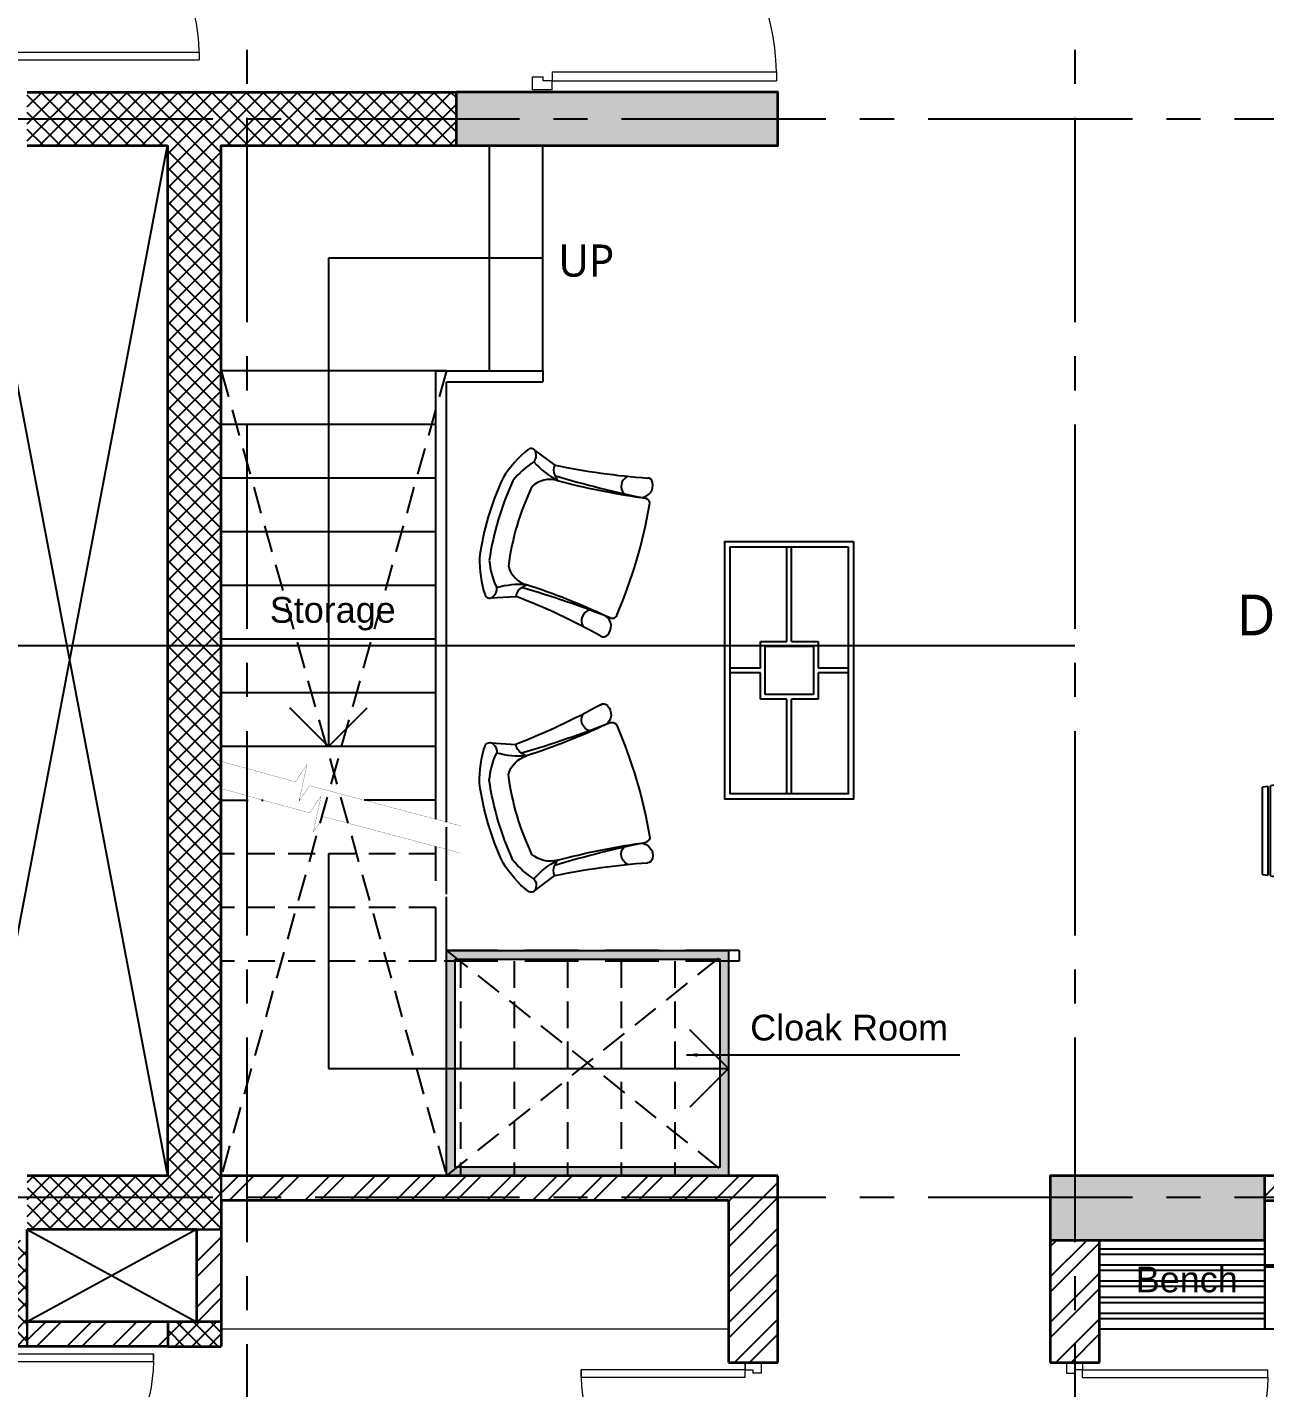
# Model space of a CAD drawing. Header units: millimetres. Extents: x -2409243 to -2334937, y -643723 to -441957.
# Drawn here: x -2350794 to -2345025, y -547045 to -540705 of the extents above; entities that cross this region are included whole.
import ezdxf

# ---------------------------------------------------------------- set-up
doc = ezdxf.new("R2010")
doc.units = ezdxf.units.MM
doc.header["$MEASUREMENT"] = 0
for name, pattern in [('CENTER2', [28.574999999999996, 19.05, -3.174999999999999, 3.174999999999999, -3.174999999999999]), ('DASHED2', [0.375, 0.25, -0.125]), ('HIDDEN', [0.375, 0.25, -0.125])]:
    doc.linetypes.add(name, pattern=pattern)
for name, color, linetype in [('A-Anno-Grid Lines', 154, 'Continuous'), ('A-Detail Lines 10', 8, 'Continuous'), ('A-Steps', 3, 'Continuous'), ('A-Wall Patt', 8, 'Continuous'), ('S-Conc Patt', 9, 'Continuous'), ('TAGS', 7, 'Continuous')]:
    doc.layers.add(name, color=color, linetype=linetype)
for name, color, linetype, lineweight in [('A-Detail Lines', 8, 'Continuous', 25), ('A-Door', 4, 'Continuous', 9), ('A-DTLS-Elevation', 4, 'Continuous', 25), ('A-Ele Finish Layers', 6, 'Continuous', 18), ('A-WALL Ext', 1, 'Continuous', 35), ('A-Wall Sec', 1, 'Continuous', 30), ('I-Slabs', 245, 'Continuous', 9), ('PL-TEXT', 3, 'Continuous', 13), ('S-Concrete', 40, 'Continuous', 30)]:
    doc.layers.add(name, color=color, linetype=linetype, lineweight=lineweight)
doc.layers.add('I-Furniture', color=7, linetype='Continuous', lineweight=25, true_color=0xd17000)
doc.styles.add('2MM', font='arial.ttf', dxfattribs={"height": 5})
doc.styles.get("Standard").update_dxf_attribs({"font": 'trebuc.ttf'})
doc.dimstyles.new('IIITD_WD_M @ 50', dxfattribs={"dimscale": 50, "dimtxt": 1.5, "dimasz": 1, "dimexe": 0.5, "dimexo": 0.25, "dimgap": 0.3, "dimtad": 1, "dimdec": 0, "dimrnd": 1, "dimzin": 0, "dimdsep": 46, "dimtxsty": 'Standard', "dimblk": 'ARCHTICK', "dimcen": 0.2, "dimdle": 1, "dimclrd": 1, "dimclre": 1, "dimclrt": 5, "dimadec": 0, "dimazin": 0, "dimtfac": 1, "dimtdec": 0, "dimtofl": 0, "dimtmove": 0, "dimatfit": 0, "dimfxl": 2, "dimfxlon": 1, "dimtolj": 1, "dimtzin": 0, "dimlwd": -1, "dimlwe": -1, "dimarcsym": 0})
pattern_1 = [(225, (25416.12330405228, -118203.9945361153), (39.77475644174329, -39.77475644174331), []), (315, (25416.12330405228, -118203.9945361153), (39.77475644174331, 39.77475644174329), [])]
pattern_2 = [(45, (25416.12330405228, -118203.9945361153), (-106.0660171779821, 106.0660171779821), []), (45, (25486.83398205228, -118203.9945361153), (-106.0660171779821, 106.0660171779821), [])]

# ---------------------------------------------------------------- blocks, each defined once
blk = doc.blocks.new('Cols Residences')
at = {"layer": 'S-Conc Patt'}
for points in [[(-10171.56114828196, -14879.25730331125), (-10171.5611482815, -16379.25730331056), (-9921.5611482815, -16379.25730331056), (-9921.561148281966, -14879.25730331125)], [(-15271.56114828138, -17649.25730331032), (-15271.56114828138, -18649.25730331032), (-14971.56114828138, -18649.25730331032), (-14971.56114828138, -17649.25730331032)]]:
    blk.add_hatch(color=256, dxfattribs=at).paths.add_polyline_path(points)
at = {"layer": 'S-Concrete', "lineweight": 35}
for points in [[(-10171.56114828196, -14879.25730331125), (-10171.5611482815, -16379.25730331056), (-9921.5611482815, -16379.25730331056), (-9921.561148281966, -14879.25730331125)], [(-15271.56114828138, -17649.25730331032), (-15271.56114828138, -18649.25730331032), (-14971.56114828138, -18649.25730331032), (-14971.56114828138, -17649.25730331032)]]:
    blk.add_lwpolyline(points, close=True, dxfattribs=at)
blk = doc.blocks.new('Grid Residences')
at = {"layer": 'A-Anno-Grid Lines', "linetype": 'CENTER2', "ltscale": 50}
for p, q in [((-15071.56114828156, 2922.978533881949), (-15071.56114828156, -27704.42249789042)), ((-10046.56114828167, 2922.978533881833), (-10046.56114828161, -27704.42249789054)), ((12818.17248725664, -13904.25730331137), (-37818.04011461896, -13904.25730331172)), ((12818.17248725664, -17764.25730331114), (-37818.04011461901, -17764.25730331149))]:
    blk.add_line(p, q, dxfattribs=at)
blk = doc.blocks.new('ABL_Door_S - 1000 x 2100-11-3 Second Floor Lvl')
at = {"layer": 'A-Door', "color": 5}
for p, q in [((-500, 37.5), (-450, 37.5)), ((-500, -37.5), (-500, 37.5)), ((-450, 37.5), (-450, -2.5)), ((450, 37.5), (450, -2.5)), ((500, 37.5), (450, 37.5)), ((500, -37.5), (500, 37.5)), ((-500, -37.5), (-465, -37.5)), ((-465, -2.5), (-450, -2.5)), ((-465, -37.5), (-465, -2.5)), ((-430, -37.5), (-465, -37.5)), ((465, -2.5), (450, -2.5)), ((465, -37.5), (465, -2.5)), ((500, -37.5), (465, -37.5))]:
    blk.add_line(p, q, dxfattribs=at)
at = {"layer": 'A-Door', "color": 5, "lineweight": 18}
for p, q in [((-465, -37.5), (-465, -902.3749913182692)), ((-430, -37.5), (-430, -902.3749913182692)), ((-430, -902.3749913182692), (-465, -902.3749913182692))]:
    blk.add_line(p, q, dxfattribs=at)
at = {"layer": 'A-Door'}
blk.add_arc((-450, -2.500000000029103), 899.9999999999976, 271.2733443589007, 0, dxfattribs=at)
blk = doc.blocks.new('ABL_Door_S - 900 x 2100-6-3 Second Floor Lvl')
at = {"layer": 'A-Door', "color": 5, "lineweight": 18}
for p, q in [((-450.0000000000076, 37.49999999999999), (-400.0000000000076, 37.49999999999999)), ((-450.0000000000076, -37.49999999999999), (-450.0000000000076, 37.49999999999999)), ((-400.0000000000076, 37.49999999999999), (-400.0000000000076, -2.500000000003001)), ((399.9999999999911, 37.49999999999999), (399.9999999999911, -2.500000000003001)), ((449.9999999999915, 37.49999999999999), (399.9999999999911, 37.49999999999999)), ((449.9999999999915, -37.49999999999999), (449.9999999999915, 37.49999999999999)), ((-450.0000000000076, -37.49999999999999), (-415.0000000000074, -37.49999999999999)), ((-380.0000000000076, -37.50000000000007), (-450.0000000000077, -37.50000000000008)), ((-415.0000000000074, -2.500000000003001), (-400.0000000000076, -2.500000000003001)), ((-415.0000000000074, -37.49999999999999), (-415.0000000000074, -2.500000000003001)), ((-415.0000000000075, -37.50000000000007), (-415.0000000000075, -802.3593626382358)), ((-380.0000000000076, -37.50000000000007), (-380.0000000000076, -802.3593626382358)), ((414.9999999999911, -2.500000000003001), (399.9999999999911, -2.500000000003001)), ((414.9999999999911, -37.49999999999999), (414.9999999999911, -2.500000000003001)), ((449.9999999999915, -37.49999999999999), (414.9999999999911, -37.49999999999999))]:
    blk.add_line(p, q, dxfattribs=at)
blk.add_lwpolyline([(-380.0000000000076, -802.3593626382358), (-415.0000000000131, -802.3593626382348)], dxfattribs=at)
at = {"layer": 'A-Door', "lineweight": 18}
blk.add_arc((-400.0000000000078, -2.500000000029278), 799.9999999999977, 271.4325437375666, 5.72e-14, dxfattribs=at)
at = {"layer": 'A-Door', "color": 5, "lineweight": 18}
blk.add_arc((-400.0000000000078, -2.500000000029278), 799.9999999999977, 268.9256411771455, 271.0743588228512, dxfattribs=at)
blk = doc.blocks.new('Du Str')
at = {"layer": 'A-Detail Lines'}
for p, q in [((1184771.317104293, -82973.3833172326), (1184771.317104293, -85248.38331723258)), ((1184771.317104293, -85248.38331723258), (1184591.00487509, -85068.07108803013)), ((1184771.317104293, -85248.38331723258), (1184951.629333496, -85068.07108803013)), ((1184771.317104293, -85748.3833172326), (1184771.317104293, -86748.38331723258)), ((1186636.317104293, -86748.38331723258), (1186456.004875091, -86568.07108803)), ((1184771.317104293, -86748.38331723258), (1186636.317104293, -86748.38331723258)), ((1186636.317104293, -86748.38331723258), (1186456.004875091, -86928.69554643519))]:
    blk.add_line(p, q, dxfattribs=at)
blk.add_lwpolyline([(1185771.317104293, -82973.3833172326), (1184771.317104293, -82973.3833172326)], dxfattribs=at)
at = {"layer": 'A-Detail Lines', "color": 5, "const_width": 1}
for points in [[(1185388.107359964, -85618.10897633358), (1184683.323323807, -85430.52943382238), (1184634.073012737, -85501.99498477472), (1184670.97272795, -85332.42155104515), (1184616.829619211, -85412.76881645164), (1184245.505217789, -85310.4993851478)], [(1185388.107359964, -85745.13157918461), (1184749.817028404, -85575.3126540441), (1184700.566717334, -85646.77820499646), (1184737.466432547, -85477.20477126687), (1184683.323323807, -85557.55203667338), (1184245.505217789, -85437.52198799883)]]:
    blk.add_lwpolyline(points, dxfattribs=at)
at = {"layer": 'A-DTLS-Elevation'}
blk.add_line((1185321.317104293, -85600.33262931068), (1185321.317104293, -83548.38331723263), dxfattribs=at)
at = {"layer": 'A-Steps'}
for p, q in [((1185771.317104293, -82448.3833172326), (1184271.317104293, -82448.38331723255)), ((1185521.317104293, -83498.3833172326), (1185521.317104293, -82448.38331723255)), ((1185771.317104293, -83498.3833172326), (1185771.317104293, -82448.38331723255)), ((1185271.317104293, -83498.3833172326), (1184271.317104293, -83498.3833172326)), ((1185271.317104293, -85587.02503912074), (1185271.317104293, -83498.3833172326)), ((1185271.317104293, -83498.38331723263), (1185771.317104293, -83498.3833172326)), ((1185321.317104293, -83548.38331723263), (1185771.317104293, -83548.38331723258)), ((1185771.317104293, -83498.3833172326), (1185771.317104293, -83548.38331723258)), ((1185271.317104293, -83748.3833172326), (1184271.317104293, -83748.3833172326)), ((1185271.317104293, -83998.38331723258), (1184271.317104293, -83998.38331723258)), ((1185271.317104293, -84248.38331723258), (1184271.317104293, -84248.38331723258)), ((1185271.317104293, -84498.3833172326), (1184271.317104293, -84498.3833172326)), ((1185271.317104293, -84748.3833172326), (1184271.317104293, -84748.3833172326)), ((1185271.317104293, -84998.3833172326), (1184271.317104293, -84998.3833172326)), ((1185271.317104293, -85248.38331723258), (1184271.317104293, -85248.38331723258)), ((1184636.561984662, -85498.38331723258), (1184634.858923011, -85498.38331723258)), ((1185271.317104293, -85498.38331723258), (1184938.267616658, -85498.38331723258))]:
    blk.add_line(p, q, dxfattribs=at)
at = {"layer": 'A-Steps', "linetype": 'DASHED2', "ltscale": 500}
for p, q in [((1184271.317104293, -85498.38331723213), (1184467.501227863, -85498.38331723232)), ((1185271.317104293, -85748.3833172326), (1184271.317104293, -85748.3833172326)), ((1185271.317104293, -85998.3833172326), (1184271.317104293, -85998.3833172326)), ((1185271.317104293, -86248.3833172326), (1184271.317104293, -86248.3833172326)), ((1185386.317104293, -86248.38331723258), (1185386.317104293, -87248.38331723255)), ((1185636.317104293, -86248.38331723258), (1185636.317104293, -87248.38331723255)), ((1185886.317104293, -86248.38331723258), (1185886.317104293, -87248.38331723255)), ((1186136.317104293, -86248.38331723258), (1186136.317104293, -87248.38331723255)), ((1186386.317104293, -86248.38331723258), (1186386.317104293, -87248.38331723255)), ((1186636.317104293, -86248.38331723258), (1186636.317104293, -87248.38331723255))]:
    blk.add_line(p, q, dxfattribs=at)
at = {"layer": 'A-Steps', "linetype": 'DASHED2', "ltscale": 1000}
for p, q in [((1185271.317104293, -86248.3833172326), (1185271.317104293, -85714.05920552602)), ((1185321.317104293, -86198.3833172326), (1185321.317104293, -85727.36184515129)), ((1186686.317104293, -86198.38331723245), (1185321.317104293, -86198.3833172326)), ((1186686.317104293, -86198.38331723245), (1186686.317104293, -86248.38331723244)), ((1186686.317104293, -86248.38331723244), (1185271.317104293, -86248.3833172326))]:
    blk.add_line(p, q, dxfattribs=at)
at = {"layer": 'A-Detail Lines', "insert": (1185842.857294948, -82908.85861003076), "char_height": 150, "width": 645.7466076168929, "attachment_point": 1}
blk.add_mtext('UP', dxfattribs=at)
blk = doc.blocks.new('c u d l')
at = {"layer": 'A-Detail Lines', "linetype": 'HIDDEN', "ltscale": 500}
for p, q in [((1184341.317104293, -83548.38331723258), (1185391.317104292, -87298.3833172325)), ((1185391.317104293, -83548.38331723258), (1184341.317104293, -87298.38331723258)), ((1185391.317104293, -83548.38331723258), (1184341.317104293, -83548.38331723258)), ((1185391.317104292, -87298.3833172325), (1185391.317104293, -83548.38331723258))]:
    blk.add_line(p, q, dxfattribs=at)
for points in [[(1185391.317104293, -86248.3833172326), (1186706.317104293, -86248.3833172326), (1186706.317104293, -87298.38331723258), (1185391.317104292, -87298.3833172325)], [(1185391.317104293, -86248.3833172326), (1186706.317104293, -87298.38331723258)], [(1185391.317104292, -87298.38331723258), (1186706.317104293, -86248.38331723244)]]:
    blk.add_lwpolyline(points, dxfattribs=at)
blk = doc.blocks.new('h b  b')
at = {"layer": 'A-Detail Lines'}
for points in [[(67669.46159816731, 2772.978533885878), (66879.46159816731, 2342.978533881862)], [(66879.46159816731, 2772.978533885908), (67669.46159816731, 2342.978533881862)]]:
    blk.add_lwpolyline(points, dxfattribs=at)
blk = doc.blocks.new('A$C02522621')
at = {"layer": 'I-Furniture'}
for p, q in [((-3.967479999992065, 1346.197237578919), (-35.72763999999734, 1142.92179957882)), ((-3.868419999955222, 1346.182251578895), (414.45941999997, 1346.182251578895)), ((1.98374000005424, 1384.282251578872), (-1.983739999996032, 1358.892919578822)), ((412.4071000000112, 1358.882251578849), (-1.912619999959133, 1358.882251578849)), ((1.98374000005424, 1384.282251578872), (408.3837400000191, 1384.282251578872)), ((412.3537600000271, 1358.873615578864), (408.3837400000191, 1384.282251578872)), ((446.0976599999703, 1142.92179957882), (414.3400400000392, 1346.163455578848)), ((664.2599400393664, 1142.92179957882), (696.0175600394141, 1346.163455578848)), ((1114.226020039408, 1346.182251578895), (695.8981800393667, 1346.182251578895)), ((697.9505000393837, 1358.882251578849), (1112.270220039412, 1358.882251578849)), ((698.0038400393677, 1358.873615578864), (701.9738600393757, 1384.282251578872)), ((1108.373860039399, 1384.282251578872), (701.9738600393757, 1384.282251578872)), ((1108.373860039399, 1384.282251578872), (1112.341340039391, 1358.892919578822)), ((1114.325080039387, 1346.197237578919), (1146.085240039392, 1142.92179957882)), ((1396.032520000008, 1346.197237578919), (1364.272360000003, 1142.92179957882)), ((1396.131580000045, 1346.182251578895), (1814.45941999997, 1346.182251578895)), ((1401.983740000054, 1384.282251578872), (1398.016260000004, 1358.892919578822)), ((1812.407100000011, 1358.882251578849), (1398.087380000041, 1358.882251578849)), ((1401.983740000054, 1384.282251578872), (1808.383740000019, 1384.282251578872)), ((1812.353760000027, 1358.873615578864), (1808.383740000019, 1384.282251578872)), ((1846.09765999997, 1142.92179957882), (1814.340040000039, 1346.163455578848)), ((1955.178800019668, 1143.018782882369), (-144.8211999803316, 1142.968802696559)), ((-144.8211999802734, 228.5688026964199), (-144.8211999803316, 1143.018782882369)), ((1955.178800019726, 228.6187828822294), (1955.178800019668, 1143.068763068178)), ((-386.1816519803833, 888.9950627894141), (-360.7923199803336, 892.9625427894061)), ((-386.1816519803833, 888.9950627894141), (-386.1816519803833, 482.5950627893908)), ((-360.78165198036, 478.5717027893988), (-360.78165198036, 892.8914227894273)), ((-348.0966379804304, 894.9462827894605), (-144.8211999803316, 926.7064427895237)), ((-348.0816519804067, 894.8472227894235), (-348.0816519804067, 476.5193827894981)), ((2158.444358059205, 894.9462827894605), (1955.168920059106, 926.7064427895237)), ((2158.429372059181, 894.8472227894235), (2158.429372059181, 476.5193827894981)), ((2171.129372059135, 478.5717027893988), (2171.129372059135, 892.8914227894273)), ((2196.529372059158, 888.9950627894141), (2171.140040059109, 892.9625427894061)), ((2196.529372059158, 888.9950627894141), (2196.529372059158, 482.5950627893908)), ((-360.7730159803759, 478.6250427894993), (-386.1816519803833, 482.5950627893908)), ((-144.8211999803316, 444.8811427894979), (-348.062855980359, 476.6387627894292)), ((1955.168920059106, 444.8811427894979), (2158.410576059134, 476.6387627894292)), ((2171.120736059151, 478.6250427894993), (2196.529372059158, 482.5950627893908)), ((-144.8211999803316, 228.5688026964199), (1955.178800019668, 228.6187828824623)), ((-3.967479999992065, 25.39034799998626), (-35.72763999999734, 228.665786000085)), ((446.0976599999703, 228.665786000085), (414.3400400000392, 25.42413000005763)), ((664.2599400393664, 228.665786000085), (696.0175600394141, 25.42413000005763)), ((1114.325080039387, 25.39034799998626), (1146.085240039392, 228.665786000085)), ((1364.260476733791, 228.7487056909595), (1396.018096733838, 25.50704969093203)), ((1814.325616733811, 25.47326769086067), (1846.085776733816, 228.7487056909595)), ((-3.868419999955222, 25.40533400001005), (414.45941999997, 25.40533400001005)), ((1.98374000005424, -12.69466599996667), (-1.983739999996032, 12.69466600008309)), ((412.4071000000112, 12.70533400005661), (-1.912619999959133, 12.70533400005661)), ((412.3537600000271, 12.71397000004071), (408.3837400000191, -12.69466599996667)), ((1114.226020039408, 25.40533400001005), (695.8981800393667, 25.40533400001005)), ((697.9505000393837, 12.70533400005661), (1112.270220039412, 12.70533400005661)), ((698.0038400393677, 12.71397000004071), (701.9738600393757, -12.69466599996667)), ((1108.373860039399, -12.69466599996667), (1112.341340039391, 12.69466600008309)), ((1814.226556733833, 25.48825369088445), (1395.898716733791, 25.48825369088445)), ((1397.951036733808, 12.78825369093101), (1812.270756733837, 12.78825369093101)), ((1398.004376733792, 12.79688969091512), (1401.9743967338, -12.61174630909227)), ((1808.374396733823, -12.61174630909227), (1812.341876733815, 12.77758569095749)), ((1.98374000005424, -12.69466599996667), (408.3837400000191, -12.69466599996667)), ((1108.373860039399, -12.69466599996667), (701.9738600393757, -12.69466599996667)), ((1808.374396733823, -12.61174630909227), (1401.9743967338, -12.61174630909227))]:
    blk.add_line(p, q, dxfattribs=at)
for points in [[(-144.8211999803316, 1058.110611605341), (-77.73123402474448, 1054.976032882463), (-3.042534024803899, 1050.684702882427), (65.02438597520813, 1046.095938882441), (127.4474259752314, 1041.358330882387), (185.0520859752432, 1036.61234088242), (238.0593459752272, 1031.965664882446), (286.5250859752414, 1027.517362882383), (330.5153459752328, 1023.366494882386), (370.0885459752171, 1019.612882882356), (1116.498740019742, 1016.415530882426), (1147.428320019739, 1013.753102882416), (1174.128800019738, 1011.785364882438), (1196.717020019714, 1010.586484882398), (1215.535880019714, 1010.131824882468), (1230.981620019709, 1010.371600882383), (1243.450480019674, 1011.256282882415), (1253.338700019696, 1012.736340882373), (1261.045060019707, 1014.761990882456), (1266.963260019664, 1017.283702882356), (1271.494620019686, 1020.251946882461), (1274.97950001969, 1023.613128882367), (1277.547440019669, 1027.296636882354), (1279.272100019734, 1031.228048882447), (1280.227140019706, 1035.333196882391), (1280.486220019695, 1039.537658882444), (1280.128080019727, 1043.767012882395), (1279.221300019708, 1047.946582882432), (1277.844620019663, 1052.001946882461), (1276.079320019693, 1055.875700882403), (1274.042240019713, 1059.575718882377), (1271.855300019728, 1063.126892882399), (1269.642960019701, 1066.554114882368), (1267.52968001971, 1069.882022882462), (1265.642460019677, 1073.135762882419), (1264.100680019706, 1076.339464882388), (1263.028800019703, 1079.518782882369), (1262.533500019693, 1082.685400882386), (1262.632560019731, 1085.802488882444), (1263.325980019697, 1088.820516882464), (1264.616300019668, 1091.689446882461), (1266.500980019686, 1094.360256882384), (1268.982560019707, 1096.782654882408), (1272.058500019717, 1098.907618882367), (1275.728800019715, 1100.685364882461), (1280.018860019743, 1102.074490882456), (1285.055680019664, 1103.066614882438), (1290.984040019684, 1103.661990882363), (1297.953800019692, 1103.860364882392), (1306.114820019691, 1103.661990882363), (1315.614420019672, 1103.066614882438), (1326.602460019698, 1102.074490882456), (1339.228800019715, 1100.685364882461), (1353.666160019696, 1098.903554882388), (1370.20156001969, 1096.749634882435), (1389.142340019694, 1094.248496882384), (1410.798380019725, 1091.425032882369), (1435.482100019697, 1088.303626882378), (1463.500840019667, 1084.909678882453), (1495.167020019726, 1081.267318882397), (1530.787980019697, 1077.401946882368), (1570.597400019702, 1073.338200882426), (1614.511460019741, 1069.1007188824), (1662.370140019688, 1064.714392882422), (1714.01088001969, 1060.204114882392), (1769.273660019738, 1055.594522882369), (1827.998460019706, 1050.910762882442), (1890.020180019666, 1046.176964882412), (1955.178800019668, 1041.418782882392)], [(-144.8211999803316, 944.790223260992), (-138.383894024766, 944.7811808823607), (-40.43133402476087, 943.1977448824325), (39.01478597521782, 940.5231248823692), (104.1124459752464, 937.0793928824132), (159.0170859752688, 933.1891288823683), (207.8790659751976, 929.1749128823866), (254.1553259752691, 925.3011588824447), (298.4834059752174, 921.6011408823542), (340.802345975244, 918.0499668824485), (381.0486459752428, 914.6227448823628), (1130.354440019699, 911.3552888823905), (1166.27512001968, 908.1018028823892), (1199.935200019739, 904.8978468824645), (1231.278800019703, 901.718782882439), (1260.262740019709, 898.5562288824002), (1286.940360019682, 895.4678428823828), (1311.385320019675, 892.5285548823886), (1333.671280019683, 889.812532882439), (1353.876980019733, 887.3939448824385), (1372.07100001967, 885.3477208823897), (1388.329540019738, 883.7477748823585), (1402.728800019715, 882.6687828823924), (1415.355140019674, 882.1684028824092), (1426.343180019699, 882.2387608824065), (1435.842780019739, 882.8547108824132), (1444.003800019738, 883.9916148823686), (1450.973560019745, 885.6245808823732), (1456.901920019707, 887.7289708823662), (1461.938740019686, 890.2796388823772), (1466.228800019715, 893.2519468824612), (1469.896560019697, 896.6171928824623), (1472.942020019691, 900.3296568824443), (1475.344860019744, 904.3398088824467), (1477.077140019741, 908.5978648824383), (1478.116000019712, 913.0545488824137), (1478.433500019717, 917.659822882386), (1478.006780019728, 922.3644108824665), (1476.81298001972, 927.1187828824623), (1474.852100019692, 931.8812828824156), (1472.248600019724, 936.6437828823692), (1469.147260019672, 941.4062828824389), (1465.700480019673, 946.1687828823924), (1462.053040019702, 950.9312828824623), (1458.357340019662, 955.6937828824156), (1454.760700019658, 960.4562828823692), (1451.412980019697, 965.218782882439), (1448.448800019687, 969.9769648824583), (1445.954520019703, 974.7107628823725), (1444.008880019712, 979.3945228824158), (1442.680460019736, 984.0041148824383), (1442.048000019742, 988.5143928823528), (1442.185160019668, 992.9007188824472), (1443.16560001974, 997.1382008823566), (1445.06298001972, 1001.201946882414), (1447.928100019693, 1005.055126882391), (1451.710160019691, 1008.610364882392), (1456.335500019719, 1011.768854882451), (1461.730460019666, 1014.431282882462), (1467.821380019712, 1016.498334882431), (1474.529520019714, 1017.870696882368), (1481.78630001971, 1018.449562882422), (1489.512980019673, 1018.135364882415), (1497.709560019663, 1016.86003088241), (1506.660520019708, 1014.679186882451), (1516.729080019693, 1011.679954882362), (1528.273380019702, 1007.948948882404), (1541.654100019717, 1003.573036882444), (1557.229380019707, 998.638832882396), (1575.359900019714, 993.2334588824305), (1596.403800019703, 987.4437828824156), (1620.805580019718, 981.3106988824437), (1649.337400019692, 974.6939988824307), (1682.855240019736, 967.4077548823552), (1722.215080019668, 959.2655308824033), (1768.270360019698, 950.0816528823924), (1821.879600019659, 939.6699388824637), (1883.896240019705, 927.8442068824077), (1955.178800019668, 914.4187828823924)], [(-144.8211999803316, 814.1981145122553), (-138.4600940247765, 814.0811628823866), (-59.05461402476067, 812.9112388824577), (10.79792597523192, 812.0636408823775), (72.76376597525086, 811.365140882437), (128.5040659751976, 810.6414948824092), (179.4996459752437, 809.7527488823979), (226.4998059752397, 808.6902668824188), (270.0785859752214, 807.4789408823708), (310.8024059752352, 806.1436628823866), (349.2453059752007, 804.7090708824107), (385.9762459752383, 803.2003108824138), (1132.75982001971, 801.7019648824353), (1167.778800019703, 800.1187828824623), (1202.653000019723, 798.5394108823967), (1237.232560019707, 797.0098228823626), (1271.215220019687, 795.5795488824368), (1304.303800019668, 794.2978648823918), (1336.203660019673, 793.2148088824471), (1366.612540019676, 792.3796568823745), (1395.238340019714, 791.8421928824391), (1421.778800019703, 791.6519468823681), (1446.010400019702, 791.8505748824681), (1467.981400019722, 792.4456968824379), (1487.821340019698, 793.4380748823751), (1505.652140019694, 794.8269468824145), (1521.598260019673, 796.6130748824215), (1535.781620019698, 798.7956968824145), (1548.329220019688, 801.3755748823752), (1559.362980019709, 804.351946882438), (1569.020060019684, 807.7131288824602), (1577.485880019725, 811.3966368824476), (1584.961100019689, 815.3280488824237), (1591.641300019692, 819.4331968823681), (1597.727140019706, 823.6376588824205), (1603.416740019689, 827.8670128823723), (1608.905680019699, 832.0465828824091), (1614.397160019725, 836.1019468824379), (1620.06390001974, 839.9632548823719), (1626.004960019723, 843.5764048823621), (1632.291460019711, 846.8921208824031), (1639.002140019671, 849.8603648823918), (1646.208120019699, 852.4318608824395), (1653.985600019689, 854.5568248823982), (1662.405700019677, 856.1854728823528), (1671.54716001969, 857.2687828823689), (1681.455700019723, 857.7689088823971), (1692.085600019665, 857.6985508824), (1703.358120019664, 857.0826008823932), (1715.202140019741, 855.9456968824379), (1727.541460019711, 854.3127308824334), (1740.304960019711, 852.2085948823951), (1753.413900019717, 849.6579268823842), (1766.797160019691, 846.6853648824617), (1780.533480019658, 843.2954808823996), (1795.339140019728, 839.4092808824498), (1812.077740019711, 834.9279588824138), (1831.617960019735, 829.7519468824612), (1854.831020019716, 823.7824388823938), (1882.585600019665, 816.919866882381), (1915.745300019742, 809.0649168824311), (1955.178800019668, 800.1187828824623)], [(-144.8211999803316, 684.7996846712194), (-118.881774024805, 685.8906648823757), (-26.02445402473677, 689.0179128823802), (59.01982597523602, 691.1657368823653), (137.0664059752598, 692.4949188823812), (208.9382459752378, 693.1664948824327), (275.3846459751949, 693.3257528824032), (336.8983659752412, 693.050924882409), (1105.08398001967, 692.4641848824685), (1157.989640019717, 691.5073668824042), (1207.222460019693, 690.3021368824411), (1253.206620019744, 688.9109788824571), (1296.361220019695, 687.3958688824204), (1337.112980019709, 685.8187828824156), (1375.8022600197, 684.2437288824003), (1412.484940019669, 682.742842882406), (1447.133080019732, 681.3910548824351), (1479.723820019688, 680.2625328823923), (1510.229220019711, 679.4314448824152), (1538.62642001966, 678.9727208823896), (1564.890020019724, 678.9602748823818), (1588.997160019702, 679.468782882439), (1610.960540019674, 680.5437108824262), (1630.965580019692, 682.1144468823912), (1649.233260019682, 684.0824388824402), (1665.989640019718, 686.3478648824383), (1681.455700019723, 688.8119188824202), (1695.8549600197, 691.375032882439), (1709.410940019705, 693.9381468824575), (1722.347160019679, 696.4019468823681), (1734.871900019701, 698.6757548823954), (1747.150260019698, 700.7014048823621), (1759.329560019658, 702.4296208823797), (1771.559660019702, 703.8103648824617), (1783.985340019688, 704.7943608823697), (1796.759000019694, 705.3318248824215), (1810.030500019667, 705.3729728823528), (1823.947160019714, 704.8687828824623), (1838.5623200197, 703.7979188824538), (1853.563560019713, 702.2558848824118), (1868.539400019683, 700.3666328823892), (1883.080900019733, 698.2541148824383), (1896.779120019695, 696.0422828823793), (1909.225120019691, 693.8553428824525), (1920.007420019712, 691.8172468823612), (1928.722160019679, 690.0519468823912), (1935.11026001966, 688.6546928824391), (1939.55272001971, 687.6046568824677), (1942.58040001971, 686.8523088824003), (1944.729240019689, 686.3478648824383), (1946.527560019691, 686.0420488824602), (1948.516380019719, 685.8848228823626), (1951.22148001974, 685.8269108823732), (1955.178800019668, 685.8187828824156)], [(-144.8211999803316, 531.3235137328738), (-37.9243540247553, 534.8340708824106), (72.80948597524548, 539.4436628824332), (157.4981659752084, 543.9539408824639), (221.9862259752117, 548.3402668824418), (272.1105859752279, 552.5777488824679), (313.7132459752029, 556.6414948824093), (351.7065659752116, 560.5111848823725), (387.2843459752622, 564.1822468824683), (1131.893680019711, 567.7153868824242), (1163.412540019723, 570.9894468823912), (1193.2956400197, 574.065386882401), (1221.804600019706, 576.942698882427), (1249.193420019699, 579.6216368824242), (1275.728800019715, 582.1019468824379), (1301.649500019732, 584.3757548824651), (1327.123160019691, 586.4014048824318), (1352.302180019673, 588.1296208824497), (1377.328800019691, 589.5103648824152), (1402.357960019726, 590.4943608824397), (1427.534440019692, 591.0318248823751), (1453.008100019709, 591.0729728824226), (1478.928800019668, 590.5687828824158), (1505.375280019711, 589.4897908824495), (1532.144340019673, 587.8898448824184), (1558.961660019704, 585.8433668824147), (1585.555460019735, 583.4250328823691), (1611.653960019699, 580.7087568824645), (1636.985380019702, 577.7694688823539), (1661.2728600197, 574.6813368824078), (1684.247160019702, 571.5187828823691), (1705.712700019707, 568.3458148824284), (1725.801560019725, 565.1852928823791), (1744.727100019692, 562.0494088823907), (1762.695060019731, 558.951116882381), (1779.918800019659, 555.9021008823764), (1796.611680019705, 552.9153148824116), (1812.979440019699, 550.0026968824676), (1829.237980019708, 547.1769468823913), (1845.544780019671, 544.4837848824682), (1861.864280019712, 542.1002488824306), (1878.110120019701, 540.2379208824132), (1894.193400019663, 539.107366882381), (1910.027760019701, 538.9191528824158), (1925.529380019696, 539.8843528823927), (1940.609360019676, 542.2140408824198), (1955.178800019668, 546.1187828824621)], [(-144.8211999803316, 441.0602495248895), (-139.486254024785, 441.1840168824419), (25.19718597526662, 445.7108048824593), (158.4024059752701, 450.0145808823872), (265.5142059752252, 454.0204148824559), (351.9123059752164, 457.6543928823667), (1134.172060019686, 460.9022908824263), (1195.294620019733, 463.5687828824156), (1251.006980019738, 465.6604728824459), (1302.452140019741, 467.2068248824216), (1349.927280019736, 468.256860882393), (1393.732120019733, 468.8603648823918), (1434.163840019726, 469.0671208824497), (1471.51962001971, 468.9264048824552), (1506.099180019693, 468.4882548823952), (1538.197160019714, 467.8019468823913), (1568.12344001967, 466.9111688823904), (1596.238700019661, 465.8342088824138), (1622.916320019692, 464.5837668824242), (1648.527140019694, 463.1717808824032), (1673.444540019729, 461.6112048823851), (1698.036820019711, 459.9142308824229), (1722.679900019662, 458.0930508824532), (1747.747160019702, 456.1603648824383), (1773.502760019735, 454.1408108824398), (1799.801920019672, 452.1090648823883), (1826.400800019735, 450.1514868823578), (1853.050480019708, 448.3551988824038), (1879.499500019709, 446.8070688823937), (1905.504020019667, 445.5937108823563), (1930.812580019701, 444.8019928823924), (1955.178800019668, 444.5187828823692)], [(-144.8211999803316, 327.7106394765433), (-104.1954940247815, 328.3061628823634), (-25.24975402478594, 328.9718968824018), (42.49966597522143, 329.0668928824599), (101.6892859752406, 328.7153568824288), (154.9632459752029, 328.0414948824327), (204.559285975236, 327.1527488824213), (251.0895459752064, 326.090266882442), (294.7673859752249, 324.8789408823941), (335.8061659752275, 323.54366288241), (374.4116259752191, 322.109070882434), (1121.99022001971, 320.6607628824422), (1156.366580019705, 319.1019648824586), (1188.944620019698, 317.5187828823691), (1219.985960019694, 315.9414428824093), (1249.947800019698, 314.4263328823726), (1279.340680019697, 313.0351748823887), (1308.670060019707, 311.8301988823805), (1338.446480019716, 310.8731268823612), (1369.17540001974, 310.2261888823705), (1401.369900019723, 309.9511068824213), (1435.537980019697, 310.1103648823919), (1472.408620019676, 310.8070868824143), (1513.604880019673, 312.3097508824431), (1560.980960019689, 314.9287448824616), (1616.380900019663, 318.9739488824271), (1681.651280019665, 324.7554968823679), (1758.64376001968, 332.5835228824289), (1849.202380019706, 342.7679068824509), (1955.178800019668, 355.6187828824623)]]:
    blk.add_lwpolyline(points, dxfattribs=at)
blk = doc.blocks.new('ryrrty')
at = {"layer": 'I-Furniture'}
h = blk.add_hatch(color=256, dxfattribs=at)
h.paths.add_polyline_path([(-2126519.069257229, -541060.4953628664), (-2126519.069257229, -542110.495362867), (-2125204.069257228, -542110.4953628669), (-2125204.069257228, -541060.4953628664)])
h.paths.add_polyline_path([(-2126479.069257229, -542070.4953628669), (-2125244.069257229, -542070.495362867), (-2125244.069257228, -541100.4953628663), (-2126479.069257229, -541100.4953628666)], flags=16)
for points in [[(-2126519.069257229, -541060.4953628664), (-2125204.069257228, -541060.4953628664), (-2125204.069257228, -542110.4953628669), (-2126519.069257229, -542110.4953628669)], [(-2126479.069257229, -541100.4953628664), (-2125244.069257228, -541100.4953628664), (-2125244.069257228, -542070.4953628669), (-2126479.069257229, -542070.4953628669)]]:
    blk.add_lwpolyline(points, close=True, dxfattribs=at)
blk = doc.blocks.new('dtertetet')
at = {"layer": 'I-Furniture'}
for p, q in [((-2137422.263851274, -538332), (-2137422.263851274, -538472.451859078)), ((-2137400.736148726, -538332), (-2137400.736148726, -538472.451859078)), ((-2137546.048140922, -538596.2361487262), (-2137546.048140922, -538472.451859078)), ((-2137546.048140922, -538472.451859078), (-2137422.263851274, -538472.451859078)), ((-2137523.623450769, -538494.8765492317), (-2137299.376549232, -538494.8765492317)), ((-2137523.623450769, -538719.1234507683), (-2137523.623450769, -538494.8765492317)), ((-2137523.623450769, -538494.8765492317), (-2137422.263851274, -538494.8765492317)), ((-2137400.736148726, -538472.451859078), (-2137276.951859078, -538472.451859078)), ((-2137299.376549232, -538494.8765492317), (-2137299.376549232, -538719.1234507683)), ((-2137276.951859078, -538472.451859078), (-2137276.951859078, -538596.2361487262)), ((-2137546.048140922, -538596.2361487262), (-2137989.075309846, -538596.2361487262)), ((-2137546.048140922, -538617.7638512737), (-2137989.075309846, -538617.7638512737)), ((-2137546.048140922, -538741.548140922), (-2137546.048140922, -538617.7638512737)), ((-2137523.623450769, -538719.1234507683), (-2137523.623450769, -538617.7638512737)), ((-2137299.376549232, -538617.7638512737), (-2137299.376549232, -538719.1234507683)), ((-2136836.5, -538596.2361487262), (-2137276.951859078, -538596.2361487262)), ((-2136836.5, -538617.7638512737), (-2137276.951859078, -538617.7638512737)), ((-2137276.951859078, -538617.7638512737), (-2137276.951859078, -538741.548140922)), ((-2137422.263851274, -538741.548140922), (-2137546.048140922, -538741.548140922)), ((-2137299.376549232, -538719.1234507683), (-2137523.623450769, -538719.1234507683)), ((-2137422.263851274, -538741.548140922), (-2137422.263851274, -538882)), ((-2137299.376549232, -538719.1234507683), (-2137400.736148726, -538719.1234507683)), ((-2137400.736148726, -538741.548140922), (-2137400.736148726, -538882)), ((-2137276.951859078, -538741.548140922), (-2137400.736148726, -538741.548140922))]:
    blk.add_line(p, q, dxfattribs=at)
for points in [[(-2138011.5, -538307), (-2136811.5, -538307), (-2136811.5, -538907), (-2138011.5, -538907)], [(-2137986.5, -538332), (-2136836.5, -538332), (-2136836.5, -538882), (-2137986.5, -538882)]]:
    blk.add_lwpolyline(points, close=True, dxfattribs=at)
blk = doc.blocks.new('rtrtrtr')
at = {"layer": 'I-Furniture', "ltscale": 12}
for p, q in [((-2142301.297769391, -538694.5697980903), (-2142196.574408756, -538747.509799157)), ((-2142188.987177759, -538795.7993594303), (-2142172.388040758, -538816.3307835839)), ((-2142252.323268445, -539335.9751836124), (-2142231.424982245, -539319.8403652345)), ((-2142385.004282461, -539408.4792642028), (-2142270.875132082, -539381.1999121017))]:
    blk.add_line(p, q, dxfattribs=at)
for centre, major_axis, ratio, start_param, end_param in [((-2141928.372668016, -539049.0637350862), (218.0090494204723, 489.2214241866028), 0.9999999983559991, 1.272164018894481, 1.603086418000379), ((-2142315.305726571, -538712.9154083508), (9.333389583787966, 21.11094784339245), 0.9999999983365961, -0.8803758920135503, 1.212305742467551), ((-2142337.473994798, -538726.1597389288), (19.60407257016013, 44.33958799336567), 0.9999999983240382, 4.626010885892589, 5.542478582630102), ((-2142040.564738887, -539035.9091163243), (156.7027063975528, 349.5683460511306), 0.9999999983378058, 1.147776879332292, 1.493047562435399), ((-2142045.604023133, -538437.793031073), (162.399307043474, 364.6799725234726), 0.9999999983649301, 2.885790102542358, 3.237360189504863), ((-2142141.857946874, -538763.653607622), (23.21637212575595, 52.11059226726573), 0.999999998346502, 1.703014841761886, 2.588514791394528), ((-2142082.716170302, -535547.9416292973), (2435.605124788486, 2077.986495217239), 0.9999999976518554, 3.970486651424289, 4.107076996737328), ((-2141824.413377365, -538783.9205956876), (20.82638374038505, 46.70561679429156), 0.9999999983346952, 1.003349091378134, 2.899552410721588), ((-2141787.11379749, -538771.5750738226), (23.35345910832297, 52.58289022152779), 0.999999998346303, 3.765130610754815, 5.522886979422724), ((-2141756.182962495, -538756.0877417976), (9.432486406846103, 21.1584099679706), 0.9999999983500808, -0.866038874824696, 0.634980593281551), ((-2142186.636939366, -538939.9919458653), (50.95796865156279, 113.5711214279445), 0.999999998342012, 0.3070426930109942, 1.329163399766135), ((-2141629.371055929, -534211.2670319828), (3503.235230359812, 3009.725873137676), 0.9999999976550812, 3.881154491991198, 3.976304742217494), ((-2141879.723610871, -535590.7756620704), (2465.879000934084, 2099.833109392532), 0.9999999976527949, 3.916507216616073, 4.039218224176195), ((-2141753.689229441, -538852.0658308493), (9.769792950136846, 21.92147683049262), 0.9999999983362673, -1.26826517428154, 0.3025311511196123), ((-2141149.736523807, -539191.3685132356), (1001.601340853099, 860.3019878034467), 0.9999999976548153, 2.168042289697909, 2.462677840173209), ((-2141068.895871158, -539200.9320662378), (1028.092753222386, 880.511475569252), 0.9999999976549654, 2.173047736487926, 2.460246600554925), ((-2141074.870081175, -539200.2315848728), (952.8219383407294, 818.1395292729471), 0.9999999976541708, 2.160518700273619, 2.470243041109434), ((-2144042.358695581, -538851.6318058667), (1755.947233391303, 1504.773922509626), 0.999999997655745, -0.9411249480550017, -0.7099162686886382), ((-2141940.191796121, -539149.8657769563), (221.4343123475655, 487.6806258488685), 0.999999998343687, 2.150501397558686, 2.481423796086455), ((-2142052.383866992, -539136.7111581943), (157.8359302255907, 349.0581411163851), 0.9999999983419561, 2.261190095883082, 2.606460778197841), ((-2142216.681914403, -539196.2371447289), (50.8384188813949, 113.6246863893184), 0.9999999983354431, 2.421465161199176, 3.443585865907836), ((-2142195.643644614, -539717.4390483049), (160.2161647665449, 365.6443597706792), 0.9999999983382748, 0.502728566051668, 0.8542986535660653), ((-2142213.908314582, -539378.1510661498), (23.29893831482842, 52.07372883256579), 0.9999999983437147, 1.159473140051364, 2.044973090765053), ((-2142768.386796277, -543925.6140911162), (3489.732581793346, 3025.371616781065), 0.9999999976509708, 0.6494314278859705, 0.7445816779850594), ((-2142692.838980414, -542525.6094847003), (2444.782131773466, 2124.358461813285), 0.9999999976477323, 0.5897496781316036, 0.7124606845876285), ((-2142394.388570577, -539387.3908926535), (9.467004111808055, 21.05136843729096), 0.9999999983632327, 2.534737855658815, 4.627419490742708), ((-2142412.891876586, -539369.3777843055), (19.65882979567124, 44.31533747743738), 0.9999999983414299, 4.482686680934178, 5.399154377931463), ((-2142918.341916946, -542588.2343568483), (2478.577295280943, 2135.635216400914), 0.9999999976509463, 0.5269290473386326, 0.6603729709525017), ((-2141900.385494352, -539431.8655582054), (20.95895817249108, 46.64627500822731), 0.9999999983401964, 0.8503353934124287, 2.749184558592241), ((-2141866.953364174, -539452.5044350496), (23.27613096400012, 52.61716567567645), 0.9999999983397878, 4.502902683554841, 6.260659050283129), ((-2141815.81610842, -539381.9286261823), (9.919909486765032, 21.85395608299958), 0.9999999983647138, 3.450982261057229, 5.02177858926748), ((-2141839.884501673, -539474.987177307), (9.359933038976271, 21.19060560009433), 0.9999999983456616, 3.108466443281063, 4.609485913453438)]:
    blk.add_ellipse(centre, major_axis=major_axis, ratio=ratio, start_param=start_param, end_param=end_param, dxfattribs=at)
blk = doc.blocks.new('rty4r444')
at = {"layer": 'I-Furniture'}
for p, q in [((-2139597.569257229, -542276.4953628669), (-2138827.56925723, -542276.4953628669)), ((-2139597.569257229, -542301.4953628669), (-2138827.56925723, -542301.4953628669)), ((-2139597.569257229, -542351.4953628669), (-2138827.56925723, -542351.4953628669)), ((-2139597.569257229, -542376.4953628669), (-2138827.56925723, -542376.4953628669)), ((-2139597.569257229, -542426.4953628669), (-2138827.56925723, -542426.4953628669)), ((-2139597.569257229, -542451.4953628669), (-2138827.56925723, -542451.4953628669)), ((-2139597.569257229, -542501.4953628669), (-2138827.56925723, -542501.4953628669)), ((-2139597.569257229, -542526.4953628669), (-2138827.56925723, -542526.4953628669)), ((-2139597.569257229, -542576.4953628669), (-2138827.56925723, -542576.4953628669)), ((-2139597.569257229, -542601.4953628669), (-2138827.56925723, -542601.4953628669))]:
    blk.add_line(p, q, dxfattribs=at)
blk.add_lwpolyline([(-2139597.569257229, -542236.4953628662), (-2138827.56925723, -542236.4953628662), (-2138827.56925723, -542651.4953628669), (-2139597.569257229, -542651.4953628669)], close=True, dxfattribs=at)
blk = doc.blocks.new('_ArchTick')
at = {"color": 0, "linetype": 'ByBlock', "const_width": 0.15}
blk.add_lwpolyline([(-0.5, -0.5), (0.5, 0.5)], dxfattribs=at)
blk = doc.blocks.new('10')
at = {"layer": 'A-Wall Patt'}
h = blk.add_hatch(dxfattribs=at)
h.set_pattern_fill('ANSI37', color=256, scale=450, angle=180, style=0)
h.set_pattern_definition(pattern_1)
h.paths.add_polyline_path([(-798630.7320290199, 94496.9377497877), (-798631.1743549234, 94611.9377497877), (-798631.1743549234, 99411.9377497877), (-797536.1743549234, 99411.9377497877), (-797536.1743549234, 99661.9377497877), (-798631.1743549234, 99661.9377497877), (-799535.7320290199, 99661.9377497877), (-799535.7320290199, 99411.9377497877), (-798881.1743549234, 99411.9377497877), (-798881.1743549234, 94611.9377497877), (-799535.7320290199, 94611.9377497877), (-799535.5532001979, 94361.9377497877), (-798630.7320290199, 94361.9377497877)])
h = blk.add_hatch(dxfattribs=at)
h.set_pattern_fill('ANSI32', color=256, scale=400, style=0)
h.set_pattern_definition(pattern_2)
h.paths.add_polyline_path([(-798626.1743179383, 94611.9377497877), (-798625.7319920347, 94496.9377497877), (-796266.1743549234, 94496.9377497877), (-796266.1743549234, 93741.9377497877), (-796036.1743549234, 93741.9377497877), (-796036.1743549234, 94611.9377497877)])
h = blk.add_hatch(dxfattribs=at)
h.set_pattern_fill('ANSI32', color=256, scale=400, style=0)
h.set_pattern_definition(pattern_2)
h.paths.add_polyline_path([(-793766.1743549244, 94496.9377497891), (-790986.1743549244, 94496.9377497877), (-790986.1743549244, 94611.9377497877), (-793766.1743549244, 94611.9377497877)])
h = blk.add_hatch(dxfattribs=at)
h.set_pattern_fill('ANSI32', color=256, scale=400, style=0)
h.set_pattern_definition([(45, (-798921.0284882109, 94578.68683636654), (-106.0660171779821, 106.0660171779821), []), (45, (-798850.3178102109, 94578.68683636654), (-106.0660171779821, 106.0660171779821), [])])
h.paths.add_polyline_path([(-798880.7320290199, 93816.9377497877), (-798880.7320290199, 93931.9377497877), (-799530.7320290199, 93931.9377497877), (-799530.7320290199, 93816.9377497877)])
h.paths.add_polyline_path([(-798745.7320290199, 93931.9377497877), (-798630.7320290199, 93931.9377497877), (-798630.7320290199, 94360.9377497877), (-798745.7320290199, 94360.9377497877)])
h = blk.add_hatch(dxfattribs=at)
h.set_pattern_fill('ANSI37', color=256, scale=450, angle=180, style=0)
h.set_pattern_definition(pattern_1)
h.paths.add_polyline_path([(-799535.7320290199, 94311.9377497877), (-799786.1743549234, 94311.9377497877), (-799786.1743549234, 93816.9377497877), (-799535.7320290199, 93816.9377497877)])
h = blk.add_hatch(dxfattribs=at)
h.set_pattern_fill('ANSI32', color=256, scale=400, style=0)
h.set_pattern_definition([(45, (-932564.4228623467, 91588.95921590645), (-106.0660171779821, 106.0660171779821), []), (45, (-932493.7121843467, 91588.95921590645), (-106.0660171779821, 106.0660171779821), [])])
h.paths.add_polyline_path([(-794536.1743549234, 94311.9377497891), (-794766.1743549239, 94311.9377497891), (-794766.1743549239, 93741.9377497877), (-794536.1743549239, 93741.9377497877)])
h = blk.add_hatch(dxfattribs=at)
h.set_pattern_fill('ANSI37', color=256, scale=450, angle=180, style=0)
h.set_pattern_definition([(225, (-798710.3319234797, 93781.74582135398), (39.77475644174329, -39.77475644174331), []), (315, (-798710.3319234797, 93781.74582135398), (39.77475644174331, 39.77475644174329), [])])
h.paths.add_polyline_path([(-798880.7320290199, 93816.9377497877), (-798630.7320290201, 93816.93774978758), (-798630.7320290199, 93931.9377497877), (-798880.7320290199, 93931.9377497877)])
at = {"layer": 'S-Conc Patt'}
for points in [[(-797536.1743549237, 99411.93774978793), (-796036.1743549244, 99411.93774978828), (-796036.1743549244, 99661.93774978828), (-797536.1743549237, 99661.93774978782)], [(-794766.1743549246, 94311.9377497884), (-793766.1743549246, 94311.9377497884), (-793766.1743549246, 94611.9377497884), (-794766.1743549246, 94611.9377497884)]]:
    blk.add_hatch(color=256, dxfattribs=at).paths.add_polyline_path(points)
at = {"layer": 'A-Detail Lines 10'}
for points in [[(-799786.1743549239, 94661.9377497877), (-798881.1743549234, 99411.9377497877)], [(-799786.1743549234, 99361.9377497877), (-798881.1743549234, 94611.9377497877)]]:
    blk.add_lwpolyline(points, dxfattribs=at)
at = {"layer": 'A-Wall Sec', "lineweight": 35}
for p, q in [((-799535.7320290199, 99661.9377497877), (-797536.1743549234, 99661.9377497877)), ((-799535.7320290199, 99411.9377497877), (-798881.1743549234, 99411.9377497877)), ((-798881.1743549234, 99411.9377497877), (-798881.1743549234, 94611.9377497877)), ((-798881.1743549234, 94611.9377497877), (-799535.7320290199, 94611.9377497877)), ((-796036.1743549234, 94611.9377497877), (-798631.1743549234, 94611.9377497877)), ((-796036.1743549234, 93741.9377497877), (-796036.1743549234, 94611.9377497877)), ((-790986.1743549244, 94611.9377497877), (-793766.1743549244, 94611.9377497877)), ((-796266.1743549234, 94496.9377497877), (-798630.7320290199, 94496.9377497877)), ((-798630.7320290199, 94496.9377497877), (-798630.7320290199, 93816.9377497877)), ((-796266.1743549234, 94496.9377497877), (-796266.1743549234, 93741.9377497877)), ((-793766.1743549244, 94496.9377497891), (-790986.1743549244, 94496.9377497877)), ((-798745.7320290199, 94361.9377497877), (-799535.7320290199, 94361.9377497877)), ((-799535.7320290199, 93931.9377497877), (-799535.7320290199, 94361.9377497877)), ((-798745.7320290199, 94361.9377497877), (-798745.7320290199, 93931.9377497877)), ((-794766.1743549239, 94311.9377497891), (-794766.1743549239, 93741.9377497877)), ((-794536.1743549239, 93741.9377497877), (-794536.1743549239, 94311.9377497891)), ((-798630.7320290199, 93931.9377497877), (-799535.7320290199, 93931.9377497877)), ((-798880.7320290199, 93931.9377497877), (-798880.7320290199, 93816.9377497877)), ((-798880.7320290199, 93816.9377497877), (-799786.1743549234, 93816.9377497877)), ((-798880.7320290199, 93816.9377497877), (-798630.7320290199, 93816.9377497877)), ((-796266.1743549234, 93741.9377497877), (-796036.1743549234, 93741.9377497877)), ((-794766.1743549239, 93741.9377497877), (-794536.1743549239, 93741.9377497877))]:
    blk.add_line(p, q, dxfattribs=at)
at = {"layer": 'A-Wall Sec'}
for p, q in [((-798631.1743549234, 94611.9377497877), (-798630.7320290199, 94496.9377497877)), ((-798745.7320290199, 94361.9377497877), (-798630.7320290199, 94361.9377497877)), ((-799535.7320290199, 93931.9377497877), (-799535.7320290199, 93816.9377497877))]:
    blk.add_line(p, q, dxfattribs=at)
at = {"layer": 'A-Wall Sec', "lineweight": 35}
blk.add_lwpolyline([(-798631.1743549234, 94611.9377497877), (-798631.1743549234, 99411.9377497877), (-797536.1743549234, 99411.9377497877)], dxfattribs=at)
at = {"layer": 'I-Furniture', "linetype": 'Continuous'}
for p, q in [((-793766.1743549239, 94196.93774978782), (-792766.1743549239, 94196.93774978782)), ((-793766.1743549239, 94186.9377497877), (-792766.1743549239, 94186.93774978782))]:
    blk.add_line(p, q, dxfattribs=at)
at = {"layer": 'I-Furniture'}
blk.add_line((-793766.1743549244, 93896.9377497891), (-794536.1743549234, 93896.9377497891), dxfattribs=at)
blk.add_lwpolyline([(-793766.1743549244, 94496.9377497891), (-790986.1743549248, 94496.9377497891), (-790986.1743549248, 93896.9377497877), (-793766.1743549244, 93896.9377497877)], close=True, dxfattribs=at)
at = {"layer": 'I-Slabs'}
for points in [[(-798630.7320290199, 93896.93774978758), (-798630.7320290199, 94496.9377497877), (-796266.1743549234, 94496.9377497877), (-796266.1743549234, 93896.93774978758), (-798630.7320290199, 93896.93774978758)], [(-798630.7320290201, 93896.93774978758), (-798630.7320290201, 94496.9377497877), (-796266.1743549237, 94496.9377497877), (-796266.1743549237, 93896.93774978758), (-798630.7320290201, 93896.93774978758)]]:
    blk.add_lwpolyline(points, dxfattribs=at)
at = {"layer": 'S-Concrete', "lineweight": 35}
for points in [[(-797536.1743549237, 99411.93774978793), (-796036.1743549244, 99411.93774978828), (-796036.1743549244, 99661.93774978828), (-797536.1743549237, 99661.93774978782)], [(-794766.1743549246, 94311.9377497884), (-793766.1743549246, 94311.9377497884), (-793766.1743549246, 94611.9377497884), (-794766.1743549246, 94611.9377497884)]]:
    blk.add_lwpolyline(points, close=True, dxfattribs=at)
at = {"layer": 'A-Detail Lines'}
blk.add_blockref('h b  b', (-866415.193627187, 91588.95921590179), dxfattribs=at)
at = {"layer": 'A-Door', "xscale": 1.209999999962747, "yscale": 1.209999999962747, "zscale": 1.21, "rotation": 90}
blk.add_blockref('ABL_Door_S - 1000 x 2100-11-3 Second Floor Lvl', (-797134.1049252979, 100276.9434513958), dxfattribs=at)
at = {"layer": 'A-Door'}
for name, p, rotation in [('ABL_Door_S - 1000 x 2100-11-3 Second Floor Lvl', (-799635.9531919719, 100276.9377497877), 90), ('ABL_Door_S - 900 x 2100-6-3 Second Floor Lvl', (-796151.1743549237, 93291.9377497877), 270)]:
    blk.add_blockref(name, p, dxfattribs=dict(at, rotation=rotation))
at = {"layer": 'A-Door', "xscale": -1, "rotation": 90}
for name, p in [('ABL_Door_S - 900 x 2100-6-3 Second Floor Lvl', (-799748.6743549234, 93366.9377497877)), ('ABL_Door_S - 1000 x 2100-11-3 Second Floor Lvl', (-794653.6743549237, 93241.9377497877))]:
    blk.add_blockref(name, p, dxfattribs=at)
at = {"layer": 'A-Steps', "linetype": 'DASHED2', "ltscale": 500}
blk.add_blockref('c u d l', (-1982972.491459217, 181910.3210670208), dxfattribs=at)
at = {"layer": 'A-WALL Ext'}
blk.add_blockref('Du Str', (-1982902.491459217, 181860.3210670208), dxfattribs=at)
at = {"layer": 'A-Wall Sec', "rotation": 180}
blk.add_blockref('A$C02522621', (-791580.995554904, 96905.00651285588), dxfattribs=at)
at = {"layer": 'I-Furniture'}
for name, p, rotation in [('rtrtrtr', (1405600.637196006, 263667.6601199086), 350.1864821351988), ('dtertetet', (-257375.9794724565, -2040444.562250212), 270)]:
    blk.add_blockref(name, p, dxfattribs=dict(at, rotation=rotation))
at = {"layer": 'I-Furniture', "xscale": -1, "rotation": 189.8135178570919}
blk.add_blockref('rtrtrtr', (1405600.637196006, -69733.78462033276), dxfattribs=at)
at = {"layer": 'I-Furniture'}
for name, p in [('ryrrty', (1328937.894902305, 636722.4331126546)), ('rty4r444', (1345061.394902305, 636548.4331126546))]:
    blk.add_blockref(name, p, dxfattribs=at)
at = {"layer": 'PL-TEXT', "char_height": 120, "width": 1074.515752328476, "attachment_point": 1, "style": '2MM'}
for s, insert in [('Storage', (-798404.7053547227, 97308.7035739132)), ('Cloak Room', (-796165.2053547227, 95362.2035739132)), ('Bench', (-794367.7053547227, 94188.7035739132))]:
    blk.add_mtext(s, dxfattribs=dict(at, insert=insert))
at = {"layer": 'TAGS'}
blk.add_text('DINING ROOM', height=189.9507887615356, dxfattribs=at).set_placement((-793897.210434149, 97129.97679087752))
at = {"layer": 'I-Furniture'}
blk.add_leader([(-796461.6050976948, 95174.9331126546), (-795187.6050976948, 95174.9331126546)], dimstyle='IIITD_WD_M @ 50', override={"dimgap": 0.3, "dimtad": 0}, dxfattribs=at)

msp = doc.modelspace()

# ---------------------------------------------------------------- linework, layer by layer
at = {"layer": 'I-Furniture'}
msp.add_line((-2359824.918816539, -543585.5240616756), (-2345909.893009832, -543585.5240616756), dxfattribs=at)

# ---------------------------------------------------------------- block references
at = {"layer": 'A-Anno-Grid Lines', "rotation": 90}
msp.add_blockref('Grid Residences', (-2363674.150313144, -531085.5902479943), dxfattribs=at)
at = {"layer": 'A-Ele Finish Layers'}
msp.add_blockref('10', (-1551258.718654909, -640669.0891460641), dxfattribs=at)
at = {"layer": 'S-Concrete', "rotation": 90}
msp.add_blockref('Cols Residences', (-2363674.150313144, -531085.5902479943), dxfattribs=at)

doc.saveas('drawing.dxf')
